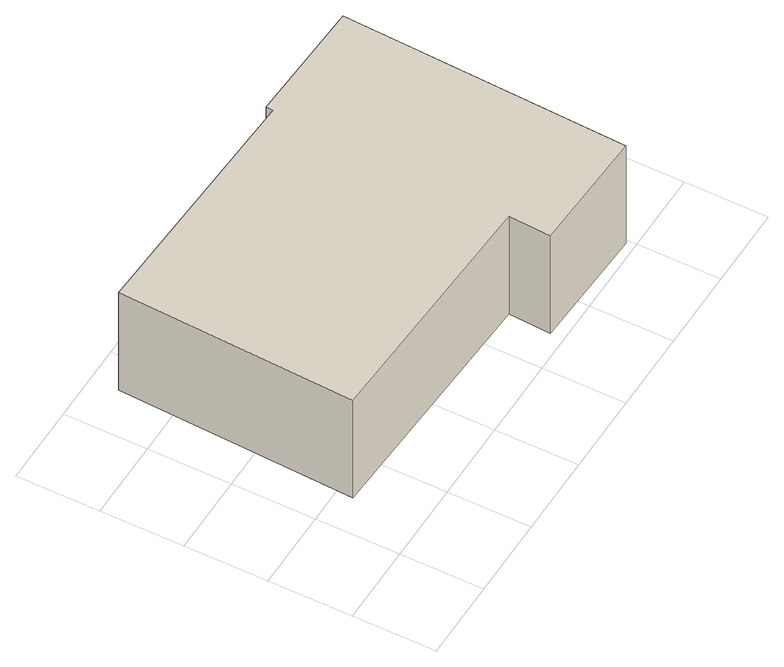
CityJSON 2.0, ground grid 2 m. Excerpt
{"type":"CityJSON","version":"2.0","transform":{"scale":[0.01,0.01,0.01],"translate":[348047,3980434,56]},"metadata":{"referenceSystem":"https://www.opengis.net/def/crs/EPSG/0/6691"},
"CityObjects":{
"building1":{"type":"Building","attributes":{"measuredHeight":3},"geometry":[{"type":"Solid","lod":"1","boundaries":[[[[0,1,2,3,4,5,6,7]],[[6,8,9,7]],[[5,10,8,6]],[[4,11,10,5]],[[3,12,11,4]],[[2,13,12,3]],[[1,14,13,2]],[[0,15,14,1]],[[7,9,15,0]],[[8,10,11,12,13,14,15,9]]]]}]}
},
"vertices":[
[718,707,75],[720,724,75],[1021,711,75],[991,21,75],[694,33,75],[699,135,75],[91,162,75],[116,734,75],[91,162,375],[116,734,375],[699,135,375],[694,33,375],[991,21,375],[1021,711,375],[720,724,375],[718,707,375]
]}
